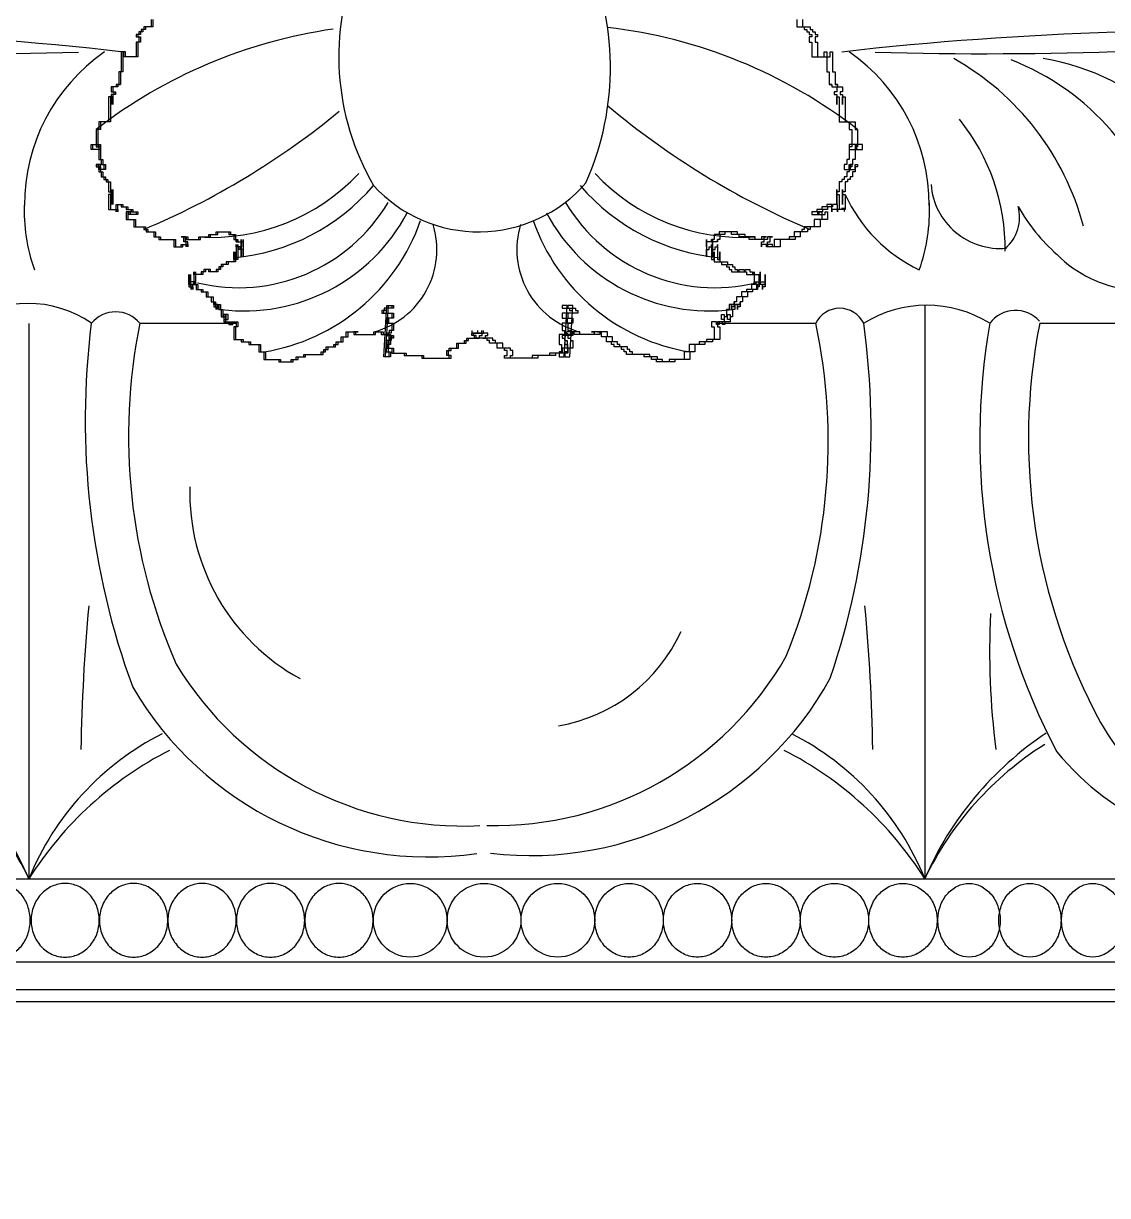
# Model space of a CAD drawing. Header units: millimetres. Extents: x -1550 to 1550, y 0 to 6000.
# Drawn here: x 549.9 to 909, y 5358.9 to 5747.2 of the extents above; entities that cross this region are included whole.
import ezdxf

# ---------------------------------------------------------------- set-up
doc = ezdxf.new("R2010")
doc.units = ezdxf.units.MM
doc.layers.add('L-07细线', color=8, linetype='Continuous')

msp = doc.modelspace()

# ---------------------------------------------------------------- wipeouts: each hides what was drawn before it
at = {"color": 250, "lineweight": -3}
msp.add_wipeout([(-1549.91, 0.24), (-1549.91, 565.12), (-1493.48, 565.13), (-1493.47, 615.39), (-1485.1, 615.39), (-1462.91, 615.39), (-1421.47, 636.15), (-1385.72, 673.92), (-1368.47, 735.39), (-1348.48, 735.39), (-1348.47, 1041), (-1383.27, 1041), (-1402.99, 1103.7), (-1422.48, 1125), (-1460.08, 1147.74), (-1486.12, 1174.92), (-1501.71, 1200.49), (-1516.24, 1250), (-1549.91, 1250), (-1549.91, 1300), (-1173.48, 1300), (-1194.21, 1310.64), (-1212.19, 1326.92), (-1225.31, 1347.5), (-1232.45, 1370.55), (-1233.74, 1385.78), (-1233.43, 1393.25), (-1228.5, 1416.24), (-1217.38, 1437.9), (-1201.79, 1455.11), (-1181.71, 1468.13), (-1159.06, 1475.46), (-1167.73, 1479.02), (-1171.5, 1487.96), (-1167.63, 1497.01), (-1159.06, 1500.46), (-1151.38, 1503.14), (-1145, 1510.16), (-1143.07, 1518.25), (-1145.06, 1526.47), (-1150.27, 1532.61), (-1167.56, 1539.89), (-1170.98, 1548.47), (-1167.63, 1556.99), (-1158.48, 1560.97), (-1162.48, 1564.04), (-1169.88, 1571.52), (-1176.6, 1581.78), (-1181.03, 1593.43), (-1182.35, 1615.33), (-1173.13, 1639.61), (-1162.38, 1651.54), (-1145.01, 1661.48), (-1135.68, 1664.01), (-1126.75, 1670.28), (-1126.75, 1670.28), (-1118.28, 1688.7), (-1118.28, 1701.97), (-1100, 1701.97), (-1100, 4899.77), (-1108.58, 4899.77), (-1115.54, 4904.26), (-1117.72, 4912.45), (-1133.6, 4916.82), (-1145.93, 4926.98), (-1150.07, 4935.78), (-1149.67, 4945.57), (-1145.07, 4953.71), (-1136.69, 4959.2), (-1128.62, 4959.69), (-1128.69, 4960.27), (-1134.87, 4961.38), (-1139.9, 4968.52), (-1146.65, 4996.45), (-1145.55, 5013.37), (-1143.24, 5022.78), (-1143.91, 5029), (-1141.32, 5050.81), (-1133.37, 5058.6), (-1133.37, 5141.98), (-1133.37, 5143.03), (-1136.16, 5142.64), (-1138.98, 5144.9), (-1144.53, 5157.28), (-1145.57, 5170.81), (-1145.04, 5188.25), (-1142.27, 5200.02), (-1132.56, 5210.7), (-1132.5, 5411.18), (-1157.93, 5391.91), (-1198.13, 5374.86), (-1214.73, 5371.44), (-1251.37, 5370.4), (-1281.91, 5383.41), (-1324.81, 5414.81), (-1351.85, 5447.97), (-1375.9, 5503.3), (-1380.54, 5528.54), (-1381.31, 5562.97), (-1373.53, 5605.08), (-1361.35, 5635.32), (-1330.2, 5679.61), (-1353.91, 5689.16), (-1363.17, 5707.29), (-1365.19, 5725.17), (-1360.49, 5744.33), (-1349.44, 5763.73), (-1326.29, 5780.09), (-1326.66, 5786.78), (-1331.74, 5790.27), (-1330.76, 5790.04), (-1330.68, 5790.3), (-1320.55, 5787.34), (-1315.53, 5782.65), (-1311.85, 5771.47), (-1314.84, 5761.12), (-1320.46, 5751.91), (-1325.46, 5744.81), (-1326.04, 5737.58), (-1320.85, 5729.84), (-1315.47, 5727.53), (-1305.06, 5725.27), (-1292.93, 5726.54), (-1275.86, 5731.25), (-1257.36, 5740.97), (-1242.22, 5749.9), (-1230.06, 5753.39), (-1237.72, 5766.82), (-1237.72, 5766.82), (-1250.42, 5778.2), (-1242.41, 5788.37), (-1234.4, 5798.53), (-1214.07, 5798.53), (-1214.07, 5833.49), (-1237.68, 5833.49), (-1237.7, 5847.04), (-1251.58, 5873.3), (-1285.65, 5900.19), (-1285.65, 6000.24), (-699.87, 6000.24), (-700.12, 6000.24), (-114.23, 6000.24), (-114.23, 5900.19), (-148.41, 5873.3), (-162.29, 5847.04), (-162.31, 5833.49), (-185.92, 5833.49), (-185.92, 5798.53), (-165.59, 5798.53), (-157.58, 5788.37), (-149.58, 5778.2), (-162.28, 5766.82), (-162.28, 5766.82), (-169.93, 5753.39), (-157.77, 5749.9), (-142.63, 5740.97), (-124.13, 5731.25), (-107.06, 5726.54), (-94.94, 5725.27), (-84.53, 5727.53), (-79.14, 5729.84), (-73.95, 5737.58), (-74.53, 5744.81), (-79.53, 5751.91), (-85.15, 5761.12), (-88.14, 5771.47), (-84.46, 5782.65), (-79.45, 5787.34), (-69.31, 5790.3), (-69.23, 5790.04), (-68.26, 5790.27), (-73.33, 5786.78), (-73.7, 5780.09), (-50.55, 5763.73), (-39.51, 5744.33), (-34.8, 5725.17), (-36.83, 5707.29), (-46.09, 5689.16), (-69.8, 5679.61), (-38.64, 5635.32), (-26.47, 5605.08), (-18.69, 5562.97), (-19.45, 5528.54), (-24.09, 5503.3), (-48.15, 5447.97), (-75.18, 5414.81), (-118.08, 5383.41), (-148.62, 5370.4), (-185.27, 5371.44), (-201.86, 5374.86), (-242.06, 5391.91), (-267.5, 5411.18), (-267.44, 5210.7), (-257.73, 5200.02), (-254.96, 5188.25), (-254.42, 5170.81), (-255.47, 5157.28), (-261.01, 5144.9), (-263.83, 5142.64), (-266.62, 5143.03), (-266.62, 5141.98), (-266.62, 5058.6), (-258.67, 5050.81), (-256.08, 5029), (-256.75, 5022.78), (-254.44, 5013.37), (-253.34, 4996.45), (-260.1, 4968.52), (-265.12, 4961.38), (-271.3, 4960.27), (-271.37, 4959.69), (-263.31, 4959.2), (-254.92, 4953.71), (-250.33, 4945.57), (-249.92, 4935.78), (-254.07, 4926.98), (-266.39, 4916.82), (-282.28, 4912.45), (-284.45, 4904.26), (-291.41, 4899.77), (-300, 4899.77), (-300, 1701.97), (-275.71, 1701.97), (-275.71, 1688.7), (-267.24, 1670.28), (-267.24, 1670.28), (-258.31, 1664.01), (-248.98, 1661.48), (-231.62, 1651.54), (-220.87, 1639.61), (-211.65, 1615.33), (-212.97, 1593.43), (-217.39, 1581.78), (-224.11, 1571.52), (-231.52, 1564.04), (-235.51, 1560.97), (-226.36, 1556.99), (-223.01, 1548.47), (-226.43, 1539.89), (-243.72, 1532.61), (-248.93, 1526.47), (-250.93, 1518.25), (-248.99, 1510.16), (-242.61, 1503.14), (-234.93, 1500.46), (-226.36, 1497.01), (-222.49, 1487.96), (-226.26, 1479.02), (-234.93, 1475.46), (-212.28, 1468.13), (-192.2, 1455.11), (-176.61, 1437.9), (-165.49, 1416.24), (-160.56, 1393.25), (-160.26, 1385.78), (-161.54, 1370.55), (-168.68, 1347.5), (-181.8, 1326.92), (-199.78, 1310.64), (-220.51, 1300), (0, 1300), (220.52, 1300), (199.79, 1310.64), (181.81, 1326.92), (168.69, 1347.5), (161.55, 1370.55), (160.26, 1385.78), (160.57, 1393.25), (165.5, 1416.24), (176.62, 1437.9), (192.21, 1455.11), (212.29, 1468.13), (234.94, 1475.46), (226.27, 1479.02), (222.5, 1487.96), (226.37, 1497.01), (234.94, 1500.46), (242.62, 1503.14), (249, 1510.16), (250.93, 1518.25), (248.94, 1526.47), (243.73, 1532.61), (226.44, 1539.89), (223.02, 1548.47), (226.37, 1556.99), (235.52, 1560.97), (231.52, 1564.04), (224.12, 1571.52), (217.4, 1581.78), (212.97, 1593.43), (211.65, 1615.33), (220.87, 1639.61), (231.62, 1651.54), (248.99, 1661.48), (258.32, 1664.01), (267.25, 1670.28), (267.25, 1670.28), (275.72, 1688.7), (275.72, 1701.97), (300, 1701.97), (300, 4899.77), (291.42, 4899.77), (284.46, 4904.26), (282.28, 4912.45), (266.4, 4916.82), (254.07, 4926.98), (249.93, 4935.78), (250.33, 4945.57), (254.93, 4953.71), (263.31, 4959.2), (271.38, 4959.69), (271.31, 4960.27), (265.13, 4961.38), (260.1, 4968.52), (253.35, 4996.45), (254.45, 5013.37), (256.76, 5022.78), (256.09, 5029), (258.68, 5050.81), (266.63, 5058.6), (266.63, 5141.98), (266.63, 5143.03), (263.84, 5142.64), (261.02, 5144.9), (255.47, 5157.28), (254.43, 5170.81), (254.96, 5188.25), (257.73, 5200.02), (267.44, 5210.7), (267.5, 5411.18), (242.07, 5391.91), (201.87, 5374.86), (185.27, 5371.44), (148.63, 5370.4), (118.09, 5383.41), (75.19, 5414.81), (48.15, 5447.97), (24.1, 5503.3), (19.46, 5528.54), (18.69, 5562.97), (26.47, 5605.08), (38.65, 5635.32), (69.8, 5679.61), (46.09, 5689.16), (36.83, 5707.29), (34.81, 5725.17), (39.51, 5744.33), (50.56, 5763.73), (73.71, 5780.09), (73.34, 5786.78), (68.26, 5790.27), (69.24, 5790.04), (69.32, 5790.3), (79.45, 5787.34), (84.47, 5782.65), (88.15, 5771.47), (85.16, 5761.12), (79.54, 5751.91), (74.54, 5744.81), (73.96, 5737.58), (79.15, 5729.84), (84.53, 5727.53), (94.94, 5725.27), (107.07, 5726.54), (124.14, 5731.25), (142.64, 5740.97), (157.78, 5749.9), (169.94, 5753.39), (162.28, 5766.82), (162.28, 5766.82), (149.58, 5778.2), (157.59, 5788.37), (165.6, 5798.53), (185.93, 5798.53), (185.93, 5833.49), (162.32, 5833.49), (162.3, 5847.04), (148.42, 5873.3), (114.35, 5900.19), (114.35, 6000.24), (700.13, 6000.24), (699.88, 6000.24), (1285.77, 6000.24), (1285.77, 5900.19), (1251.59, 5873.3), (1237.71, 5847.04), (1237.69, 5833.49), (1214.08, 5833.49), (1214.08, 5798.53), (1234.41, 5798.53), (1242.42, 5788.37), (1250.42, 5778.2), (1237.72, 5766.82), (1237.72, 5766.82), (1230.07, 5753.39), (1242.23, 5749.9), (1257.37, 5740.97), (1275.87, 5731.25), (1292.94, 5726.54), (1305.06, 5725.27), (1315.47, 5727.53), (1320.86, 5729.84), (1326.05, 5737.58), (1325.47, 5744.81), (1320.47, 5751.91), (1314.85, 5761.12), (1311.86, 5771.47), (1315.54, 5782.65), (1320.55, 5787.34), (1330.69, 5790.3), (1330.77, 5790.04), (1331.74, 5790.27), (1326.67, 5786.78), (1326.3, 5780.09), (1349.45, 5763.73), (1360.49, 5744.33), (1365.2, 5725.17), (1363.17, 5707.29), (1353.91, 5689.16), (1330.2, 5679.61), (1361.36, 5635.32), (1373.53, 5605.08), (1381.31, 5562.97), (1380.55, 5528.54), (1375.91, 5503.3), (1351.85, 5447.97), (1324.82, 5414.81), (1281.92, 5383.41), (1251.38, 5370.4), (1214.73, 5371.44), (1198.14, 5374.86), (1157.94, 5391.91), (1132.5, 5411.18), (1132.56, 5210.7), (1142.27, 5200.02), (1145.04, 5188.25), (1145.58, 5170.81), (1144.53, 5157.28), (1138.99, 5144.9), (1136.17, 5142.64), (1133.38, 5143.03), (1133.38, 5141.98), (1133.38, 5058.6), (1141.33, 5050.81), (1143.92, 5029), (1143.25, 5022.78), (1145.56, 5013.37), (1146.66, 4996.45), (1139.9, 4968.52), (1134.88, 4961.38), (1128.7, 4960.27), (1128.63, 4959.69), (1136.69, 4959.2), (1145.08, 4953.71), (1149.67, 4945.57), (1150.08, 4935.78), (1145.93, 4926.98), (1133.61, 4916.82), (1117.72, 4912.45), (1115.55, 4904.26), (1108.59, 4899.77), (1100, 4899.77), (1100, 1701.97), (1118.29, 1701.97), (1118.29, 1688.7), (1126.76, 1670.28), (1126.76, 1670.28), (1135.69, 1664.01), (1145.02, 1661.48), (1162.38, 1651.54), (1173.13, 1639.61), (1182.35, 1615.33), (1181.03, 1593.43), (1176.61, 1581.78), (1169.89, 1571.52), (1162.48, 1564.04), (1158.49, 1560.97), (1167.64, 1556.99), (1170.99, 1548.47), (1167.57, 1539.89), (1150.28, 1532.61), (1145.07, 1526.47), (1143.07, 1518.25), (1145.01, 1510.16), (1151.39, 1503.14), (1159.07, 1500.46), (1167.64, 1497.01), (1171.51, 1487.96), (1167.74, 1479.02), (1159.07, 1475.46), (1181.72, 1468.13), (1201.8, 1455.11), (1217.39, 1437.9), (1228.51, 1416.24), (1233.44, 1393.25), (1233.74, 1385.78), (1232.46, 1370.55), (1225.32, 1347.5), (1212.2, 1326.92), (1194.22, 1310.64), (1173.49, 1300), (1549.91, 1300), (1549.91, 1250), (1516.24, 1250), (1501.71, 1200.49), (1486.12, 1174.92), (1460.08, 1147.74), (1422.49, 1125), (1402.99, 1103.7), (1383.28, 1041), (1348.48, 1041), (1348.48, 735.39), (1368.48, 735.39), (1385.73, 673.92), (1421.47, 636.15), (1462.91, 615.39), (1485.11, 615.39), (1493.48, 615.39), (1493.49, 565.13), (1549.91, 565.12), (1550.09, 0.24)], dxfattribs=at)

# ---------------------------------------------------------------- next in the draw order: linework, layer by layer
for centre, start, end in [((457.36, 4629.3), 83.52931, 92.85779), ((946.65, 4629.3), 87.14221, 96.47069)]:
    msp.add_arc(centre, 1115.5, start, end)
at = {"layer": 'L-07细线'}
for p, q in [((821.82, 5685.81), (820.86, 5685.81)), ((821.82, 5684.84), (821.82, 5685.81)), ((848.43, 5653.81), (848.43, 5463.85)), ((551.69, 5647.71), (551.69, 5463.85)), ((588.44, 5647.83), (620.36, 5647.83)), ((669.89, 5647.83), (671.89, 5647.83)), ((730.22, 5647.83), (731.53, 5647.83)), ((779.76, 5647.83), (812.28, 5647.83)), ((886.49, 5647.83), (1057.77, 5647.83)), ((255.07, 5463.85), (1145.05, 5463.85)), ((255.07, 5436.29), (1145.05, 5436.29)), ((261.75, 5427.14), (1139.09, 5427.14)), ((267.27, 5423.19), (1133.56, 5423.19))]:
    msp.add_line(p, q, dxfattribs=at)
for points in [[(592.19, 5748.47), (592.19, 5745.98), (589.7, 5745.98), (589.7, 5745.15), (588.88, 5745.15), (588.88, 5744.33), (588.05, 5744.33), (588.05, 5743.5), (587.22, 5743.5), (587.22, 5742.67), (588.05, 5742.67), (588.05, 5741.01), (587.22, 5741.01), (587.22, 5736.05), (583.08, 5736.05), (583.08, 5737.7), (582.25, 5737.7), (582.25, 5731.08), (581.42, 5731.08), (581.42, 5726.94), (580.59, 5726.94), (581.42, 5726.94), (580.59, 5726.94), (580.59, 5726.11), (578.93, 5726.11), (578.93, 5724.46), (579.76, 5724.46), (579.76, 5723.63), (578.93, 5723.63), (578.93, 5720.32), (578.93, 5722.8), (578.1, 5722.8), (578.1, 5716.18), (578.1, 5714.52), (574.79, 5714.52), (574.79, 5712.04), (573.96, 5712.04), (573.96, 5706.24), (574.79, 5706.24), (574.79, 5705.41), (572.31, 5705.41), (572.31, 5707.07), (574.79, 5707.07), (574.79, 5702.1), (575.62, 5702.1), (575.62, 5700.45), (576.45, 5700.45), (576.45, 5698.79), (574.79, 5698.79), (574.79, 5700.45), (573.96, 5700.45), (573.96, 5699.62), (574.79, 5699.62), (574.79, 5697.96), (575.62, 5697.96), (575.62, 5696.31), (576.45, 5696.31), (576.45, 5695.48), (577.28, 5695.48), (577.28, 5694.65), (578.1, 5694.65), (578.1, 5691.34), (578.93, 5691.34), (578.93, 5689.68), (578.93, 5692.17), (578.93, 5687.2), (578.93, 5690.51), (578.1, 5690.51), (578.1, 5687.2), (578.1, 5685.54), (580.59, 5685.54), (580.59, 5684.71), (580.59, 5687.2), (582.25, 5687.2), (582.25, 5686.37), (583.9, 5686.37), (583.9, 5685.54), (585.56, 5685.54), (585.56, 5684.71), (587.22, 5684.71), (587.22, 5683.89), (584.73, 5683.89), (584.73, 5684.71), (583.9, 5684.71), (583.9, 5682.23), (586.39, 5682.23), (586.39, 5679.75), (588.05, 5679.75), (589.7, 5679.75), (589.7, 5678.92), (590.53, 5678.92), (590.53, 5678.09), (593.02, 5678.09), (593.02, 5676.44), (594.67, 5676.44), (594.67, 5675.61), (599.65, 5675.61), (599.65, 5673.12), (602.13, 5673.12), (602.13, 5673.95), (603.79, 5673.95), (603.79, 5673.12), (603.79, 5674.78), (602.96, 5674.78), (602.96, 5676.44), (602.13, 5676.44), (603.79, 5676.44), (603.79, 5675.61), (607.93, 5675.61), (607.93, 5676.44), (611.24, 5676.44), (611.24, 5677.26), (613.73, 5677.26), (613.73, 5678.09), (616.22, 5678.09), (617.87, 5678.09), (617.87, 5677.26), (619.53, 5677.26), (619.53, 5675.61), (620.36, 5675.61), (620.36, 5674.78), (620.36, 5675.61), (620.36, 5674.78), (622.02, 5674.78), (622.02, 5673.12), (622.02, 5675.61), (622.02, 5669.81), (622.02, 5671.47), (622.02, 5672.3), (621.19, 5672.3), (621.19, 5673.12), (620.36, 5673.12), (620.36, 5673.95), (620.36, 5668.98), (619.53, 5668.98), (619.53, 5671.47), (619.53, 5668.16), (617.04, 5668.16), (617.04, 5667.33), (616.22, 5667.33), (615.39, 5667.33), (615.39, 5666.5), (614.56, 5666.5), (614.56, 5665.67), (613.73, 5665.67), (613.73, 5664.84), (611.24, 5664.84), (611.24, 5665.67), (609.59, 5665.67), (609.59, 5664.84), (608.76, 5664.84), (608.76, 5664.02), (607.1, 5664.02), (606.27, 5664.02), (606.27, 5664.84), (606.27, 5660.7), (606.27, 5661.53), (604.62, 5661.53), (604.62, 5660.7), (604.62, 5661.53), (604.62, 5664.02), (604.62, 5659.88), (605.45, 5659.88), (605.45, 5659.05), (605.45, 5660.7), (604.62, 5660.7), (607.1, 5660.7), (607.1, 5659.05), (608.76, 5659.05), (608.76, 5658.22), (610.42, 5658.22), (610.42, 5656.56), (612.07, 5656.56), (612.07, 5654.91), (612.9, 5654.91), (612.9, 5654.08), (612.9, 5654.91), (612.9, 5653.25), (613.73, 5653.25), (613.73, 5652.43), (613.73, 5654.08), (612.9, 5654.08), (614.56, 5654.08), (614.56, 5652.43), (615.39, 5652.43), (615.39, 5649.94), (616.22, 5649.94), (616.22, 5649.11), (617.04, 5649.11), (617.04, 5650.77), (616.22, 5650.77), (616.22, 5648.29), (617.87, 5648.29), (617.87, 5647.46), (618.7, 5647.46), (618.7, 5648.29), (620.36, 5648.29), (620.36, 5647.46), (620.36, 5646.63), (619.53, 5646.63), (619.53, 5642.49), (622.02, 5642.49), (622.02, 5641.66), (624.5, 5641.66), (624.5, 5640.83), (627.81, 5640.83), (627.81, 5638.35), (629.47, 5638.35), (629.47, 5635.87), (634.44, 5635.87), (634.44, 5635.04), (638.59, 5635.04), (638.59, 5635.87), (640.24, 5635.87), (640.24, 5636.69), (642.73, 5636.69), (642.73, 5637.52), (648.53, 5637.52), (648.53, 5638.35), (649.36, 5638.35), (649.36, 5639.18), (650.18, 5639.18), (650.18, 5640.01), (652.67, 5640.01), (652.67, 5640.83), (653.5, 5640.83), (653.5, 5641.66), (655.16, 5641.66), (655.16, 5643.32), (656.81, 5643.32), (656.81, 5644.97), (660.13, 5644.97), (659.3, 5644.97), (659.3, 5644.15), (665.93, 5644.15), (665.93, 5644.97), (668.41, 5644.97), (668.41, 5644.15), (670.9, 5644.15), (670.9, 5640.83), (670.07, 5640.83), (670.07, 5638.35), (670.9, 5638.35), (670.9, 5636.69), (669.24, 5636.69), (670.23, 5653.71), (671.89, 5653.71), (671.89, 5652.88), (669.4, 5652.88), (669.4, 5652.05), (668.57, 5652.05), (668.57, 5651.22), (671.89, 5651.22), (671.89, 5649.57), (670.23, 5649.57), (670.23, 5647.91), (671.89, 5647.91), (671.89, 5647.08), (671.89, 5645.43), (671.06, 5645.43), (671.06, 5644.6), (670.23, 5644.6), (670.23, 5643.77), (671.89, 5643.77), (671.89, 5642.94), (671.06, 5642.94), (671.06, 5642.12), (670.23, 5642.12), (670.23, 5639.63), (671.89, 5639.63), (671.89, 5637.98), (676.03, 5637.98), (676.03, 5637.15), (681.83, 5637.15), (681.83, 5636.32), (690.94, 5636.32), (690.94, 5637.15), (690.12, 5637.15), (690.12, 5638.8), (690.94, 5638.8), (690.94, 5639.63), (693.43, 5639.63), (693.43, 5641.29), (695.91, 5641.29), (695.91, 5642.12), (696.74, 5642.12), (696.74, 5642.94), (700.06, 5642.94), (699.23, 5642.94), (699.23, 5643.77), (698.4, 5643.77), (698.4, 5644.6), (701.71, 5644.6), (701.71, 5645.43)], [(592.77, 5748.47), (592.77, 5745.98), (590.29, 5745.98), (590.29, 5745.15), (589.46, 5745.15), (589.46, 5744.33), (588.63, 5744.33), (588.63, 5743.5), (587.8, 5743.5), (587.8, 5742.67), (588.63, 5742.67), (588.63, 5741.01), (587.8, 5741.01), (587.8, 5736.05), (583.66, 5736.05), (583.66, 5737.7), (582.83, 5737.7), (582.83, 5731.08), (582, 5731.08), (582, 5726.94), (581.17, 5726.94), (582, 5726.94), (581.17, 5726.94), (581.17, 5726.11), (579.52, 5726.11), (579.52, 5724.46), (580.35, 5724.46), (580.35, 5723.63), (579.52, 5723.63), (579.52, 5720.32), (579.52, 5722.8), (578.69, 5722.8), (578.69, 5716.18), (578.69, 5714.52), (575.37, 5714.52), (575.37, 5712.04), (574.55, 5712.04), (574.55, 5706.24), (575.37, 5706.24), (575.37, 5705.41), (572.89, 5705.41), (572.89, 5707.07), (575.37, 5707.07), (575.37, 5702.1), (576.2, 5702.1), (576.2, 5700.45), (577.03, 5700.45), (577.03, 5698.79), (575.37, 5698.79), (575.37, 5700.45), (574.55, 5700.45), (574.55, 5699.62), (575.37, 5699.62), (575.37, 5697.96), (576.2, 5697.96), (576.2, 5696.31), (577.03, 5696.31), (577.03, 5695.48), (577.86, 5695.48), (577.86, 5694.65), (578.69, 5694.65), (578.69, 5691.34), (579.52, 5691.34), (579.52, 5689.68), (579.52, 5692.17), (579.52, 5687.2), (579.52, 5690.51), (578.69, 5690.51), (578.69, 5687.2), (578.69, 5685.54), (581.17, 5685.54), (581.17, 5684.71), (581.17, 5687.2), (582.83, 5687.2), (582.83, 5686.37), (584.49, 5686.37), (584.49, 5685.54), (586.14, 5685.54), (586.14, 5684.71), (587.8, 5684.71), (587.8, 5683.89), (585.32, 5683.89), (585.32, 5684.71), (584.49, 5684.71), (584.49, 5682.23), (586.97, 5682.23), (586.97, 5679.75), (588.63, 5679.75), (590.29, 5679.75), (590.29, 5678.92), (591.12, 5678.92), (591.12, 5678.09), (593.6, 5678.09), (593.6, 5676.44), (595.26, 5676.44), (595.26, 5675.61), (600.23, 5675.61), (600.23, 5673.12), (602.71, 5673.12), (602.71, 5673.95), (604.37, 5673.95), (604.37, 5673.12), (604.37, 5674.78), (603.54, 5674.78), (603.54, 5676.44), (602.71, 5676.44), (604.37, 5676.44), (604.37, 5675.61), (608.51, 5675.61), (608.51, 5676.44), (611.83, 5676.44), (611.83, 5677.26), (614.31, 5677.26), (614.31, 5678.09), (616.8, 5678.09), (618.46, 5678.09), (618.46, 5677.26), (620.11, 5677.26), (620.11, 5675.61), (620.94, 5675.61), (620.94, 5674.78), (620.94, 5675.61), (620.94, 5674.78), (622.6, 5674.78), (622.6, 5673.12), (622.6, 5675.61), (622.6, 5669.81), (622.6, 5671.47), (622.6, 5672.3), (621.77, 5672.3), (621.77, 5673.12), (620.94, 5673.12), (620.94, 5673.95), (620.94, 5668.98), (620.11, 5668.98), (620.11, 5671.47), (620.11, 5668.16), (617.63, 5668.16), (617.63, 5667.33), (616.8, 5667.33), (615.97, 5667.33), (615.97, 5666.5), (615.14, 5666.5), (615.14, 5665.67), (614.31, 5665.67), (614.31, 5664.84), (611.83, 5664.84), (611.83, 5665.67), (610.17, 5665.67), (610.17, 5664.84), (609.34, 5664.84), (609.34, 5664.02), (607.69, 5664.02), (606.86, 5664.02), (606.86, 5664.84), (606.86, 5660.7), (606.86, 5661.53), (605.2, 5661.53), (605.2, 5660.7), (605.2, 5661.53), (605.2, 5664.02), (605.2, 5659.88), (606.03, 5659.88), (606.03, 5659.05), (606.03, 5660.7), (605.2, 5660.7), (607.69, 5660.7), (607.69, 5659.05), (609.34, 5659.05), (609.34, 5658.22), (611, 5658.22), (611, 5656.56), (612.66, 5656.56), (612.66, 5654.91), (613.49, 5654.91), (613.49, 5654.08), (613.49, 5654.91), (613.49, 5653.25), (614.31, 5653.25), (614.31, 5652.43), (614.31, 5654.08), (613.49, 5654.08), (615.14, 5654.08), (615.14, 5652.43), (615.97, 5652.43), (615.97, 5649.94), (616.8, 5649.94), (616.8, 5649.11), (617.63, 5649.11), (617.63, 5650.77), (616.8, 5650.77), (616.8, 5648.29), (618.46, 5648.29), (618.46, 5647.46), (619.28, 5647.46), (619.28, 5648.29), (620.94, 5648.29), (620.94, 5647.46), (620.94, 5646.63), (620.11, 5646.63), (620.11, 5642.49), (622.6, 5642.49), (622.6, 5641.66), (625.08, 5641.66), (625.08, 5640.83), (628.4, 5640.83), (628.4, 5638.35), (630.06, 5638.35), (630.06, 5635.87), (635.03, 5635.87), (635.03, 5635.04), (639.17, 5635.04), (639.17, 5635.87), (640.83, 5635.87), (640.83, 5636.69), (643.31, 5636.69), (643.31, 5637.52), (649.11, 5637.52), (649.11, 5638.35), (649.94, 5638.35), (649.94, 5639.18), (650.77, 5639.18), (650.77, 5640.01), (653.25, 5640.01), (653.25, 5640.83), (654.08, 5640.83), (654.08, 5641.66), (655.74, 5641.66), (655.74, 5643.32), (657.4, 5643.32), (657.4, 5644.97), (660.71, 5644.97), (659.88, 5644.97), (659.88, 5644.15), (666.51, 5644.15), (666.51, 5644.97), (668.99, 5644.97), (668.99, 5644.15), (671.48, 5644.15), (671.48, 5640.83), (670.65, 5640.83), (670.65, 5638.35), (671.48, 5638.35), (671.48, 5636.69), (669.82, 5636.69), (670.81, 5653.71), (672.47, 5653.71), (672.47, 5652.88), (669.99, 5652.88), (669.99, 5652.05), (669.16, 5652.05), (669.16, 5651.22), (672.47, 5651.22), (672.47, 5649.57), (670.81, 5649.57), (670.81, 5647.91), (672.47, 5647.91), (672.47, 5647.08), (672.47, 5645.43), (671.64, 5645.43), (671.64, 5644.6), (670.81, 5644.6), (670.81, 5643.77), (672.47, 5643.77), (672.47, 5642.94), (671.64, 5642.94), (671.64, 5642.12), (670.81, 5642.12), (670.81, 5639.63), (672.47, 5639.63), (672.47, 5637.98), (676.61, 5637.98), (676.61, 5637.15), (682.41, 5637.15), (682.41, 5636.32), (691.53, 5636.32), (691.53, 5637.15), (690.7, 5637.15), (690.7, 5638.8), (691.53, 5638.8), (691.53, 5639.63), (694.01, 5639.63), (694.01, 5641.29), (696.5, 5641.29), (696.5, 5642.12), (697.33, 5642.12), (697.33, 5642.94), (700.64, 5642.94), (699.81, 5642.94), (699.81, 5643.77), (698.98, 5643.77), (698.98, 5644.6), (702.3, 5644.6), (702.3, 5645.43)], [(805.99, 5748.47), (805.99, 5745.98), (808.48, 5745.98), (808.48, 5745.15), (809.31, 5745.15), (809.31, 5744.33), (810.13, 5744.33), (810.13, 5743.5), (810.96, 5743.5), (810.96, 5742.67), (810.13, 5742.67), (810.13, 5741.01), (810.96, 5741.01), (810.96, 5736.05), (815.11, 5736.05), (815.11, 5737.7), (815.93, 5737.7), (815.93, 5731.08), (816.76, 5731.08), (816.76, 5726.94), (817.59, 5726.94), (816.76, 5726.94), (817.59, 5726.94), (817.59, 5726.11), (819.25, 5726.11), (819.25, 5724.46), (818.42, 5724.46), (818.42, 5723.63), (819.25, 5723.63), (819.25, 5720.32), (819.25, 5722.8), (820.08, 5722.8), (820.08, 5716.18), (820.08, 5714.52), (823.39, 5714.52), (823.39, 5712.04), (824.22, 5712.04), (824.22, 5706.24), (823.39, 5706.24), (823.39, 5705.41), (825.88, 5705.41), (825.88, 5707.07), (823.39, 5707.07), (823.39, 5702.1), (822.56, 5702.1), (822.56, 5700.45), (821.73, 5700.45), (821.73, 5698.79), (823.39, 5698.79), (823.39, 5700.45), (824.22, 5700.45), (824.22, 5699.62), (823.39, 5699.62), (823.39, 5697.96), (822.56, 5697.96), (822.56, 5696.31), (821.73, 5696.31), (821.73, 5695.48), (820.91, 5695.48), (820.91, 5694.65), (820.08, 5694.65), (820.08, 5691.34), (819.25, 5691.34), (819.25, 5689.68), (819.25, 5692.17), (819.25, 5687.2), (819.25, 5690.51), (820.08, 5690.51), (820.08, 5687.2), (820.08, 5685.54), (817.59, 5685.54), (817.59, 5684.71), (817.59, 5687.2), (815.93, 5687.2), (815.93, 5686.37), (814.28, 5686.37), (814.28, 5685.54), (812.62, 5685.54), (812.62, 5684.71), (810.96, 5684.71), (810.96, 5683.89), (813.45, 5683.89), (813.45, 5684.71), (814.28, 5684.71), (814.28, 5682.23), (811.79, 5682.23), (811.79, 5679.75), (810.13, 5679.75), (808.48, 5679.75), (808.48, 5678.92), (807.65, 5678.92), (807.65, 5678.09), (805.16, 5678.09), (805.16, 5676.44), (803.51, 5676.44), (803.51, 5675.61), (798.54, 5675.61), (798.54, 5673.12), (796.05, 5673.12), (796.05, 5673.95), (794.39, 5673.95), (794.39, 5673.12), (794.39, 5674.78), (795.22, 5674.78), (795.22, 5676.44), (796.05, 5676.44), (794.39, 5676.44), (794.39, 5675.61), (790.25, 5675.61), (790.25, 5676.44), (786.94, 5676.44), (786.94, 5677.26), (784.45, 5677.26), (784.45, 5678.09), (781.97, 5678.09), (780.31, 5678.09), (780.31, 5677.26), (778.65, 5677.26), (778.65, 5675.61), (777.82, 5675.61), (777.82, 5674.78), (777.82, 5675.61), (777.82, 5674.78), (776.17, 5674.78), (776.17, 5673.12), (776.17, 5675.61), (776.17, 5669.81), (776.17, 5671.47), (776.17, 5672.3), (776.99, 5672.3), (776.99, 5673.12), (777.82, 5673.12), (777.82, 5673.95), (777.82, 5668.98), (778.65, 5668.98), (778.65, 5671.47), (778.65, 5668.16), (781.14, 5668.16), (781.14, 5667.33), (781.97, 5667.33), (782.79, 5667.33), (782.79, 5666.5), (783.62, 5666.5), (783.62, 5665.67), (784.45, 5665.67), (784.45, 5664.84), (786.94, 5664.84), (786.94, 5665.67), (788.59, 5665.67), (788.59, 5664.84), (789.42, 5664.84), (789.42, 5664.02), (791.08, 5664.02), (791.91, 5664.02), (791.91, 5664.84), (791.91, 5660.7), (791.91, 5661.53), (793.56, 5661.53), (793.56, 5660.7), (793.56, 5661.53), (793.56, 5664.02), (793.56, 5659.88), (792.74, 5659.88), (792.74, 5659.05), (792.74, 5660.7), (793.56, 5660.7), (791.08, 5660.7), (791.08, 5659.05), (789.42, 5659.05), (789.42, 5658.22), (787.77, 5658.22), (787.77, 5656.56), (786.11, 5656.56), (786.11, 5654.91), (785.28, 5654.91), (785.28, 5654.08), (785.28, 5654.91), (785.28, 5653.25), (784.45, 5653.25), (784.45, 5652.43), (784.45, 5654.08), (785.28, 5654.08), (783.62, 5654.08), (783.62, 5652.43), (782.79, 5652.43), (782.79, 5649.94), (781.97, 5649.94), (781.97, 5649.11), (781.14, 5649.11), (781.14, 5650.77), (781.97, 5650.77), (781.97, 5648.29), (780.31, 5648.29), (780.31, 5647.46), (779.48, 5647.46), (779.48, 5648.29), (777.82, 5648.29), (777.82, 5647.46), (777.82, 5646.63), (778.65, 5646.63), (778.65, 5642.49), (776.17, 5642.49), (776.17, 5641.66), (773.68, 5641.66), (773.68, 5640.83), (770.37, 5640.83), (770.37, 5638.35), (768.71, 5638.35), (768.71, 5635.87), (763.74, 5635.87), (763.74, 5635.04), (759.6, 5635.04), (759.6, 5635.87), (757.94, 5635.87), (757.94, 5636.69), (755.45, 5636.69), (755.45, 5637.52), (749.65, 5637.52), (749.65, 5638.35), (748.83, 5638.35), (748.83, 5639.18), (748, 5639.18), (748, 5640.01), (745.51, 5640.01), (745.51, 5640.83), (744.68, 5640.83), (744.68, 5641.66), (743.03, 5641.66), (743.03, 5643.32), (741.37, 5643.32), (741.37, 5644.97), (738.06, 5644.97), (738.88, 5644.97), (738.88, 5644.15), (732.26, 5644.15), (732.26, 5644.97), (729.77, 5644.97), (729.77, 5644.15), (727.29, 5644.15), (727.29, 5640.83), (728.11, 5640.83), (728.11, 5638.35), (727.29, 5638.35), (727.29, 5636.69), (728.94, 5636.69), (729.93, 5653.71), (728.28, 5653.71), (728.28, 5652.88), (730.76, 5652.88), (730.76, 5652.05), (731.59, 5652.05), (731.59, 5651.22), (728.28, 5651.22), (728.28, 5649.57), (729.93, 5649.57), (729.93, 5647.91), (728.28, 5647.91), (728.28, 5647.08), (728.28, 5645.43), (729.11, 5645.43), (729.11, 5644.6), (729.93, 5644.6), (729.93, 5643.77), (728.28, 5643.77), (728.28, 5642.94), (729.11, 5642.94), (729.11, 5642.12), (729.93, 5642.12), (729.93, 5639.63), (728.28, 5639.63), (728.28, 5637.98), (724.13, 5637.98), (724.13, 5637.15), (718.33, 5637.15), (718.33, 5636.32), (709.22, 5636.32), (709.22, 5637.15), (710.05, 5637.15), (710.05, 5638.8), (709.22, 5638.8), (709.22, 5639.63), (706.74, 5639.63), (706.74, 5641.29), (704.25, 5641.29), (704.25, 5642.12), (703.42, 5642.12), (703.42, 5642.94), (700.11, 5642.94), (700.94, 5642.94), (700.94, 5643.77), (701.77, 5643.77), (701.77, 5644.6), (698.45, 5644.6), (698.45, 5645.43)], [(807.93, 5748.47), (807.93, 5745.98), (810.42, 5745.98), (810.42, 5745.15), (811.25, 5745.15), (811.25, 5744.33), (812.08, 5744.33), (812.08, 5743.5), (812.9, 5743.5), (812.9, 5742.67), (812.08, 5742.67), (812.08, 5741.01), (812.9, 5741.01), (812.9, 5736.05), (817.05, 5736.05), (817.05, 5737.7), (817.87, 5737.7), (817.87, 5731.08), (818.7, 5731.08), (818.7, 5726.94), (819.53, 5726.94), (818.7, 5726.94), (819.53, 5726.94), (819.53, 5726.11), (821.19, 5726.11), (821.19, 5724.46), (820.36, 5724.46), (820.36, 5723.63), (821.19, 5723.63), (821.19, 5720.32), (821.19, 5722.8), (822.02, 5722.8), (822.02, 5716.18), (822.02, 5714.52), (825.33, 5714.52), (825.33, 5712.04), (826.16, 5712.04), (826.16, 5706.24), (825.33, 5706.24), (825.33, 5705.41), (827.82, 5705.41), (827.82, 5707.07), (825.33, 5707.07), (825.33, 5702.1), (824.5, 5702.1), (824.5, 5700.45), (823.67, 5700.45), (823.67, 5698.79), (825.33, 5698.79), (825.33, 5700.45), (826.16, 5700.45), (826.16, 5699.62), (825.33, 5699.62), (825.33, 5697.96), (824.5, 5697.96), (824.5, 5696.31), (823.67, 5696.31), (823.67, 5695.48), (822.85, 5695.48), (822.85, 5694.65), (822.02, 5694.65), (822.02, 5691.34), (821.19, 5691.34), (821.19, 5689.68), (821.19, 5692.17), (821.19, 5687.2), (821.19, 5690.51), (822.02, 5690.51), (822.02, 5687.2), (822.02, 5685.54), (819.53, 5685.54), (819.53, 5684.71), (819.53, 5687.2), (817.87, 5687.2), (817.87, 5686.37), (816.22, 5686.37), (816.22, 5685.54), (814.56, 5685.54), (814.56, 5684.71), (812.9, 5684.71), (812.9, 5683.89), (815.39, 5683.89), (815.39, 5684.71), (816.22, 5684.71), (816.22, 5682.23), (813.73, 5682.23), (813.73, 5679.75), (812.08, 5679.75), (810.42, 5679.75), (810.42, 5678.92), (809.59, 5678.92), (809.59, 5678.09), (807.1, 5678.09), (807.1, 5676.44), (805.45, 5676.44), (805.45, 5675.61), (800.48, 5675.61), (800.48, 5673.12), (797.99, 5673.12), (797.99, 5673.95), (796.33, 5673.95), (796.33, 5673.12), (796.33, 5674.78), (797.16, 5674.78), (797.16, 5676.44), (797.99, 5676.44), (796.33, 5676.44), (796.33, 5675.61), (792.19, 5675.61), (792.19, 5676.44), (788.88, 5676.44), (788.88, 5677.26), (786.39, 5677.26), (786.39, 5678.09), (783.91, 5678.09), (782.25, 5678.09), (782.25, 5677.26), (780.59, 5677.26), (780.59, 5675.61), (779.76, 5675.61), (779.76, 5674.78), (779.76, 5675.61), (779.76, 5674.78), (778.11, 5674.78), (778.11, 5673.12), (778.11, 5675.61), (778.11, 5669.81), (778.11, 5671.47), (778.11, 5672.3), (778.94, 5672.3), (778.94, 5673.12), (779.76, 5673.12), (779.76, 5673.95), (779.76, 5668.98), (780.59, 5668.98), (780.59, 5671.47), (780.59, 5668.16), (783.08, 5668.16), (783.08, 5667.33), (783.91, 5667.33), (784.73, 5667.33), (784.73, 5666.5), (785.56, 5666.5), (785.56, 5665.67), (786.39, 5665.67), (786.39, 5664.84), (788.88, 5664.84), (788.88, 5665.67), (790.53, 5665.67), (790.53, 5664.84), (791.36, 5664.84), (791.36, 5664.02), (793.02, 5664.02), (793.85, 5664.02), (793.85, 5664.84), (793.85, 5660.7), (793.85, 5661.53), (795.51, 5661.53), (795.51, 5660.7), (795.51, 5661.53), (795.51, 5664.02), (795.51, 5659.88), (794.68, 5659.88), (794.68, 5659.05), (794.68, 5660.7), (795.51, 5660.7), (793.02, 5660.7), (793.02, 5659.05), (791.36, 5659.05), (791.36, 5658.22), (789.71, 5658.22), (789.71, 5656.56), (788.05, 5656.56), (788.05, 5654.91), (787.22, 5654.91), (787.22, 5654.08), (787.22, 5654.91), (787.22, 5653.25), (786.39, 5653.25), (786.39, 5652.43), (786.39, 5654.08), (787.22, 5654.08), (785.56, 5654.08), (785.56, 5652.43), (784.73, 5652.43), (784.73, 5649.94), (783.91, 5649.94), (783.91, 5649.11), (783.08, 5649.11), (783.08, 5650.77), (783.91, 5650.77), (783.91, 5648.29), (782.25, 5648.29), (782.25, 5647.46), (781.42, 5647.46), (781.42, 5648.29), (779.76, 5648.29), (779.76, 5647.46), (779.76, 5646.63), (780.59, 5646.63), (780.59, 5642.49), (778.11, 5642.49), (778.11, 5641.66), (775.62, 5641.66), (775.62, 5640.83), (772.31, 5640.83), (772.31, 5638.35), (770.65, 5638.35), (770.65, 5635.87), (765.68, 5635.87), (765.68, 5635.04), (761.54, 5635.04), (761.54, 5635.87), (759.88, 5635.87), (759.88, 5636.69), (757.39, 5636.69), (757.39, 5637.52), (751.6, 5637.52), (751.6, 5638.35), (750.77, 5638.35), (750.77, 5639.18), (749.94, 5639.18), (749.94, 5640.01), (747.45, 5640.01), (747.45, 5640.83), (746.62, 5640.83), (746.62, 5641.66), (744.97, 5641.66), (744.97, 5643.32), (743.31, 5643.32), (743.31, 5644.97), (740, 5644.97), (740.82, 5644.97), (740.82, 5644.15), (734.2, 5644.15), (734.2, 5644.97), (731.71, 5644.97), (731.71, 5644.15), (729.23, 5644.15), (729.23, 5640.83), (730.05, 5640.83), (730.05, 5638.35), (729.23, 5638.35), (729.23, 5636.69), (730.88, 5636.69), (731.87, 5653.71), (730.22, 5653.71), (730.22, 5652.88), (732.7, 5652.88), (732.7, 5652.05), (733.53, 5652.05), (733.53, 5651.22), (730.22, 5651.22), (730.22, 5649.57), (731.87, 5649.57), (731.87, 5647.91), (730.22, 5647.91), (730.22, 5647.08), (730.22, 5645.43), (731.05, 5645.43), (731.05, 5644.6), (731.87, 5644.6), (731.87, 5643.77), (730.22, 5643.77), (730.22, 5642.94), (731.05, 5642.94), (731.05, 5642.12), (731.87, 5642.12), (731.87, 5639.63), (730.22, 5639.63), (730.22, 5637.98), (726.08, 5637.98), (726.08, 5637.15), (720.28, 5637.15), (720.28, 5636.32), (711.16, 5636.32), (711.16, 5637.15), (711.99, 5637.15), (711.99, 5638.8), (711.16, 5638.8), (711.16, 5639.63), (708.68, 5639.63), (708.68, 5641.29), (706.19, 5641.29), (706.19, 5642.12), (705.36, 5642.12), (705.36, 5642.94), (702.05, 5642.94), (702.88, 5642.94), (702.88, 5643.77), (703.71, 5643.77), (703.71, 5644.6), (700.39, 5644.6), (700.39, 5645.43)]]:
    msp.add_lwpolyline(points, dxfattribs=at)
msp.add_lwpolyline([(819.53, 5687.17, 0.000206), (819.46, 5687.2, 2.675592)], format="xyb", dxfattribs=at)
for points in [[(541.79, 5462.27, 0.114439), (537.94, 5461.37, 0.10373), (534.5, 5458.69, 0.091479), (532.29, 5454.82, 0.08437), (531.48, 5450.07, 0.08437), (532.29, 5445.31, 0.091479), (534.5, 5441.44, 0.10373), (537.94, 5438.76, 0.114439), (541.79, 5437.87, 0.114439), (545.65, 5438.76, 0.10373), (549.08, 5441.44, 0.091479), (551.29, 5445.31, 0.08437), (552.1, 5450.07, 0.08437), (551.29, 5454.82, 0.091479), (549.08, 5458.69, 0.10373), (545.65, 5461.37, 0.114439)], [(563.69, 5462.27, 0.105439), (559.41, 5461.35, 0.101103), (555.69, 5458.69, 0.095519), (553.26, 5454.78, 0.091914), (552.38, 5450.07, 0.091914), (553.26, 5445.36, 0.095519), (555.69, 5441.44, 0.101103), (559.41, 5438.78, 0.105439), (563.69, 5437.87, 0.105439), (567.98, 5438.78, 0.101103), (571.69, 5441.44, 0.095519), (574.13, 5445.36, 0.091914), (575, 5450.07, 0.091914), (574.13, 5454.78, 0.095519), (571.69, 5458.69, 0.101103), (567.98, 5461.35, 0.105439)], [(586.37, 5462.27, 0.105439), (582.08, 5461.35, 0.101103), (578.37, 5458.69, 0.095519), (575.93, 5454.78, 0.091914), (575.06, 5450.07, 0.091914), (575.93, 5445.36, 0.095519), (578.37, 5441.44, 0.101103), (582.08, 5438.78, 0.105439), (586.37, 5437.87, 0.105439), (590.65, 5438.78, 0.101103), (594.37, 5441.44, 0.095519), (596.8, 5445.36, 0.091914), (597.68, 5450.07, 0.091914), (596.8, 5454.78, 0.095519), (594.37, 5458.69, 0.101103), (590.65, 5461.35, 0.105439)], [(609.05, 5462.27, 0.105439), (604.76, 5461.35, 0.101103), (601.05, 5458.69, 0.095519), (598.61, 5454.78, 0.091914), (597.74, 5450.07, 0.091914), (598.61, 5445.36, 0.095519), (601.05, 5441.44, 0.101103), (604.76, 5438.78, 0.105439), (609.05, 5437.87, 0.105439), (613.33, 5438.78, 0.101103), (617.04, 5441.44, 0.095519), (619.48, 5445.36, 0.091914), (620.35, 5450.07, 0.091914), (619.48, 5454.78, 0.095519), (617.04, 5458.69, 0.101103), (613.33, 5461.35, 0.105439)], [(631.72, 5462.27, 0.105439), (627.44, 5461.35, 0.101103), (623.73, 5458.69, 0.095519), (621.29, 5454.78, 0.091914), (620.41, 5450.07, 0.091914), (621.29, 5445.36, 0.095519), (623.73, 5441.44, 0.101103), (627.44, 5438.78, 0.105439), (631.72, 5437.87, 0.105439), (636.01, 5438.78, 0.101103), (639.72, 5441.44, 0.095519), (642.16, 5445.36, 0.091914), (643.03, 5450.07, 0.091914), (642.16, 5454.78, 0.095519), (639.72, 5458.69, 0.101103), (636.01, 5461.35, 0.105439)], [(654.4, 5462.27, 0.105439), (650.12, 5461.35, 0.101103), (646.4, 5458.69, 0.095519), (643.97, 5454.78, 0.091914), (643.09, 5450.07, 0.091914), (643.97, 5445.36, 0.095519), (646.4, 5441.44, 0.101103), (650.12, 5438.78, 0.105439), (654.4, 5437.87, 0.105439), (658.69, 5438.78, 0.101103), (662.4, 5441.44, 0.095519), (664.84, 5445.36, 0.091914), (665.71, 5450.07, 0.091914), (664.84, 5454.78, 0.095519), (662.4, 5458.69, 0.101103), (658.69, 5461.35, 0.105439)], [(750.48, 5462.27, -0.105439), (754.77, 5461.35, -0.101103), (758.48, 5458.69, -0.095519), (760.92, 5454.78, -0.091914), (761.79, 5450.07, -0.091914), (760.92, 5445.36, -0.095519), (758.48, 5441.44, -0.101103), (754.77, 5438.78, -0.105439), (750.48, 5437.87, -0.105439), (746.19, 5438.78, -0.101103), (742.48, 5441.44, -0.095519), (740.04, 5445.36, -0.091914), (739.17, 5450.07, -0.091914), (740.04, 5454.78, -0.095519), (742.48, 5458.69, -0.101103), (746.19, 5461.35, -0.105439)], [(773.16, 5462.27, -0.105439), (777.44, 5461.35, -0.101103), (781.15, 5458.69, -0.095519), (783.59, 5454.78, -0.091914), (784.47, 5450.07, -0.091914), (783.59, 5445.36, -0.095519), (781.15, 5441.44, -0.101103), (777.44, 5438.78, -0.105439), (773.16, 5437.87, -0.105439), (768.87, 5438.78, -0.101103), (765.16, 5441.44, -0.095519), (762.72, 5445.36, -0.091914), (761.85, 5450.07, -0.091914), (762.72, 5454.78, -0.095519), (765.16, 5458.69, -0.101103), (768.87, 5461.35, -0.105439)], [(795.83, 5462.27, -0.105439), (800.12, 5461.35, -0.101103), (803.83, 5458.69, -0.095519), (806.27, 5454.78, -0.091914), (807.14, 5450.07, -0.091914), (806.27, 5445.36, -0.095519), (803.83, 5441.44, -0.101103), (800.12, 5438.78, -0.105439), (795.83, 5437.87, -0.105439), (791.55, 5438.78, -0.101103), (787.84, 5441.44, -0.095519), (785.4, 5445.36, -0.091914), (784.53, 5450.07, -0.091914), (785.4, 5454.78, -0.095519), (787.84, 5458.69, -0.101103), (791.55, 5461.35, -0.105439)], [(818.51, 5462.27, -0.105439), (822.8, 5461.35, -0.101103), (826.51, 5458.69, -0.095519), (828.95, 5454.78, -0.091914), (829.82, 5450.07, -0.091914), (828.95, 5445.36, -0.095519), (826.51, 5441.44, -0.101103), (822.8, 5438.78, -0.105439), (818.51, 5437.87, -0.105439), (814.23, 5438.78, -0.101103), (810.52, 5441.44, -0.095519), (808.08, 5445.36, -0.091914), (807.2, 5450.07, -0.091914), (808.08, 5454.78, -0.095519), (810.52, 5458.69, -0.101103), (814.23, 5461.35, -0.105439)], [(841.19, 5462.27, -0.105439), (845.47, 5461.35, -0.101103), (849.19, 5458.69, -0.095519), (851.63, 5454.78, -0.091914), (852.5, 5450.07, -0.091914), (851.63, 5445.36, -0.095519), (849.19, 5441.44, -0.101103), (845.47, 5438.78, -0.105439), (841.19, 5437.87, -0.105439), (836.9, 5438.78, -0.101103), (833.19, 5441.44, -0.095519), (830.75, 5445.36, -0.091914), (829.88, 5450.07, -0.091914), (830.75, 5454.78, -0.095519), (833.19, 5458.69, -0.101103), (836.9, 5461.35, -0.105439)], [(863.09, 5462.27, -0.114439), (866.94, 5461.37, -0.10373), (870.38, 5458.69, -0.091479), (872.59, 5454.82, -0.08437), (873.4, 5450.07, -0.08437), (872.59, 5445.31, -0.091479), (870.38, 5441.44, -0.10373), (866.94, 5438.76, -0.114439), (863.09, 5437.87, -0.114439), (859.23, 5438.76, -0.10373), (855.8, 5441.44, -0.091479), (853.59, 5445.31, -0.08437), (852.78, 5450.07, -0.08437), (853.59, 5454.82, -0.091479), (855.8, 5458.69, -0.10373), (859.23, 5461.37, -0.114439)], [(883.25, 5462.27, -0.114439), (887.1, 5461.37, -0.10373), (890.53, 5458.69, -0.091479), (892.75, 5454.82, -0.08437), (893.55, 5450.07, -0.08437), (892.75, 5445.31, -0.091479), (890.53, 5441.44, -0.10373), (887.1, 5438.76, -0.114439), (883.25, 5437.87, -0.114439), (879.39, 5438.76, -0.10373), (875.96, 5441.44, -0.091479), (873.75, 5445.31, -0.08437), (872.94, 5450.07, -0.08437), (873.75, 5454.82, -0.091479), (875.96, 5458.69, -0.10373), (879.39, 5461.37, -0.114439)], [(904.03, 5462.27, -0.114439), (907.89, 5461.37, -0.10373), (911.32, 5458.69, -0.091479), (913.53, 5454.82, -0.08437), (914.34, 5450.07, -0.08437), (913.53, 5445.31, -0.091479), (911.32, 5441.44, -0.10373), (907.89, 5438.76, -0.114439), (904.03, 5437.87, -0.114439), (900.18, 5438.76, -0.10373), (896.74, 5441.44, -0.091479), (894.53, 5445.31, -0.08437), (893.72, 5450.07, -0.08437), (894.53, 5454.82, -0.091479), (896.74, 5458.69, -0.10373), (900.18, 5461.37, -0.114439)]]:
    msp.add_lwpolyline(points, format="xyb", close=True, dxfattribs=at)
for centre in [(677.99, 5450.07), (702.44, 5450.07), (726.9, 5450.07)]:
    msp.add_circle(centre, 12.2, dxfattribs=at)
for centre, radius, start, end in [((650.37, 5732.57), 93.93, 335.9971, 25.3204), ((739.04, 5736.13), 84.72, 157.1907, 210.2392), ((532.4, 7103.89), 1366.75, 264.3855, 271.49687), ((676.1, 5580.21), 166.76, 98.1458, 127.7685), ((724.02, 5580.21), 166.76, 52.2315, 83.3439), ((867.72, 7103.89), 1366.75, 268.50313, 275.6145), ((611.56, 5687.29), 61.29, 124.6539, 180.412), ((788.56, 5687.29), 61.29, 359.588, 55.3461), ((814.05, 5657.12), 89.87, 14.7594, 60.7096), ((846.88, 5657.19), 83.52, 12.4482, 68.8437), ((874.47, 5656.08), 80.5, 13.5149, 80.5995), ((912.36, 5920.72), 262.42, 229.9297, 247.1404), ((487.76, 5920.72), 262.42, 292.8596, 309.4396), ((805.99, 5672.23), 69.1, 359.5534, 38.6929), ((612.06, 5743.26), 66.96, 266.4676, 316.8795), ((788.07, 5743.26), 66.96, 223.1205, 273.5324), ((613.41, 5738.26), 68.97, 275.0946, 319.5018), ((700.61, 5725.18), 47.06, 222.3836, 319.0847), ((786.72, 5738.26), 68.97, 220.4982, 264.9054), ((873.39, 5695.59), 22.97, 184.5233, 275.1571), ((869.05, 5712.19), 51.79, 204.7486, 244.3264), ((608.14, 5685.05), 58.02, 177.3964, 199.6764), ((621.13, 5717.2), 57.57, 256.2878, 329.4004), ((623.06, 5712.96), 61.02, 262.7778, 332.1698), ((777.06, 5712.96), 61.02, 207.8302, 277.2222), ((778.99, 5717.2), 57.57, 210.5996, 283.7122), ((791.98, 5685.05), 58.02, 340.3236, 2.6036), ((866.42, 5682.93), 13.42, 310.2523, 15.7538), ((932.26, 5716.08), 60.59, 209.1435, 228.6707), ((618.89, 5703.76), 66.26, 279.1903, 340.7339), ((658.59, 5672.24), 28.23, 285.0541, 17.2241), ((741.53, 5672.24), 28.23, 162.7759, 254.9459), ((781.23, 5703.76), 66.26, 199.2661, 260.8097), ((920.84, 5699.13), 40.39, 224.9488, 263.1141), ((551.28, 5617.46), 36.97, 55.2195, 124.7805), ((849.06, 5614.44), 39.37, 57.9887, 122.0113), ((580.4, 5641.17), 10.44, 39.646, 140.354), ((820.24, 5643.94), 8.85, 26.0198, 153.9802), ((878.48, 5641.41), 10.69, 41.9775, 143.0861), ((826.4, 5615.67), 256.07, 172.7851, 200.1825), ((773.11, 5610.4), 188.43, 168.5421, 203.6045), ((628, 5608.54), 188.43, 337.8646, 12.0357), ((574.58, 5612.44), 256.07, 341.2866, 7.9437), ((1089.88, 5609.53), 223.25, 170.1217, 207.679), ((1080.01, 5609.67), 197.25, 168.846, 208.4888), ((675.3, 5591.8), 70.34, 178.4445, 241.2812), ((1192.1, 5496.51), 623.27, 174.68224, 179.0688), ((208.02, 5496.51), 623.27, 0.9312, 5.31776), ((1129.82, 5539.12), 259.91, 177.2305, 187.1783), ((717.75, 5568.67), 54.99, 279.7326, 335.3671), ((705.95, 5592.6), 111.17, 268.6658, 330.3145), ((695.59, 5592.46), 111.17, 211.1547, 272.8034), ((717.72, 5584.95), 113.44, 263.3407, 331.1911), ((684.02, 5584.52), 113.44, 210.2781, 278.1285), ((963.77, 5547.04), 65.21, 208.8367, 273.368), ((450.85, 5420.55), 109.74, 23.2384, 56.4771), ((638.02, 5428.77), 93.19, 116.9531, 157.885), ((762.1, 5428.77), 93.19, 22.115, 63.0469), ((949.27, 5420.55), 109.74, 123.5229, 156.7616), ((454.97, 5417.37), 107.31, 25.6664, 57.9571), ((652.46, 5400.23), 119.17, 117.0484, 147.7349), ((747.66, 5400.23), 119.17, 32.2651, 62.9516), ((945.15, 5417.37), 107.31, 122.0429, 154.3336), ((965.48, 5567.08), 95.53, 219.8858, 271.3475)]:
    msp.add_arc(centre, radius, start, end, dxfattribs=at)

doc.saveas('drawing.dxf')
